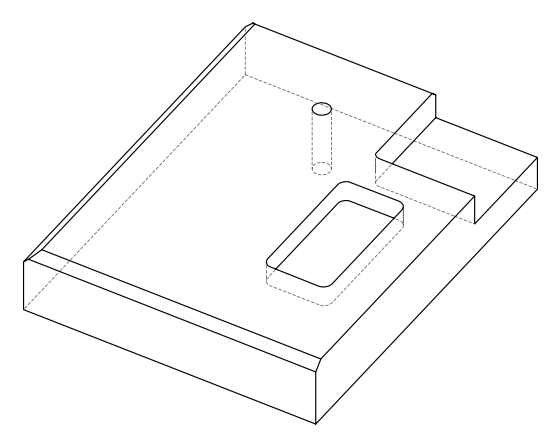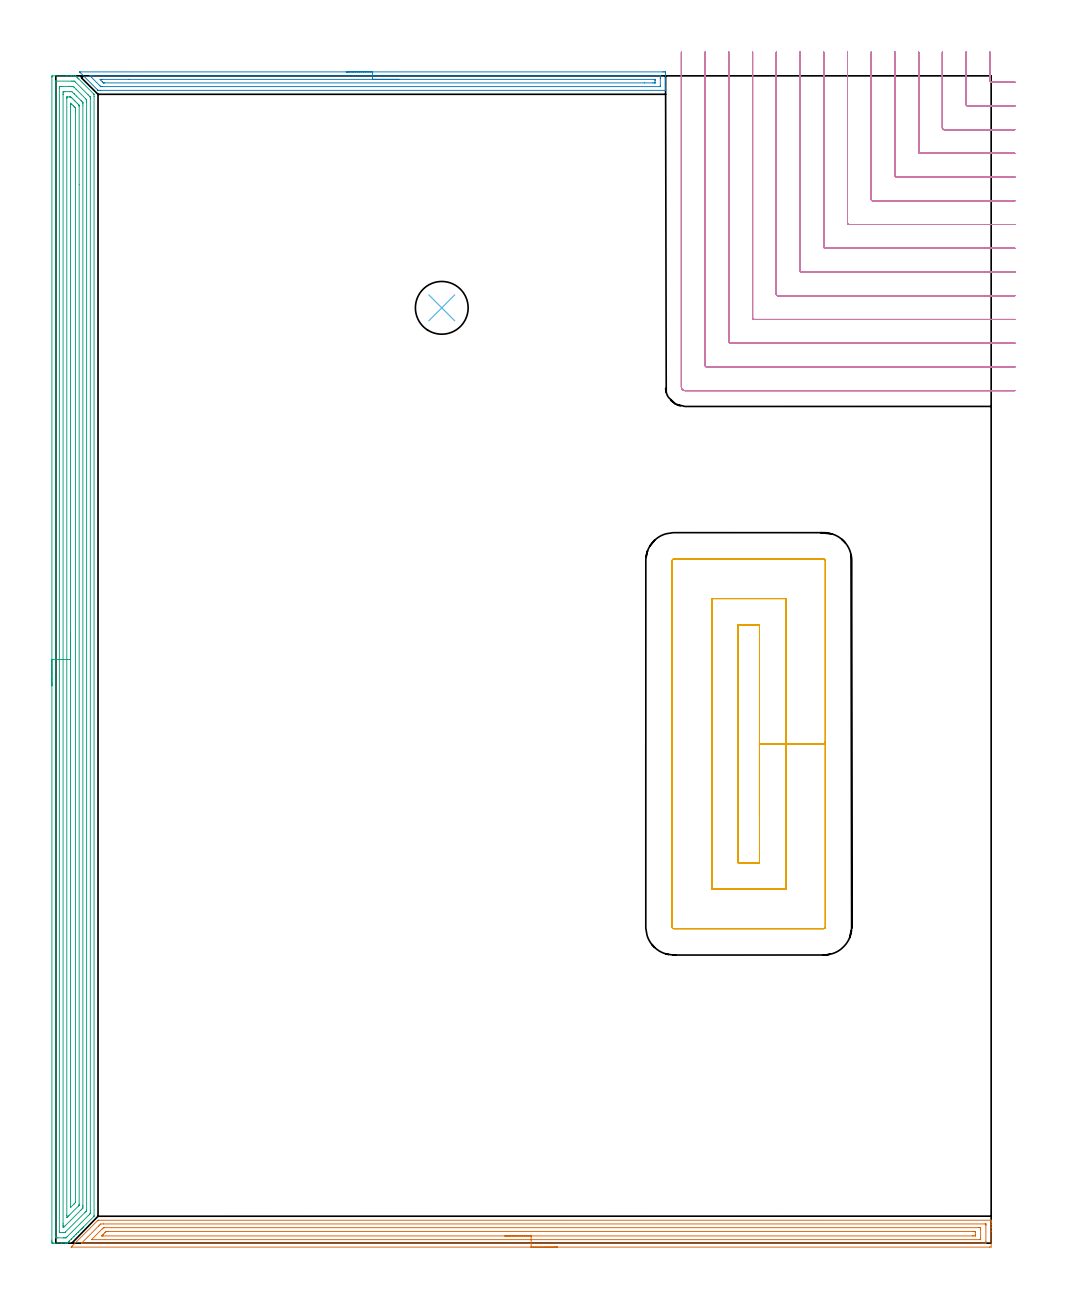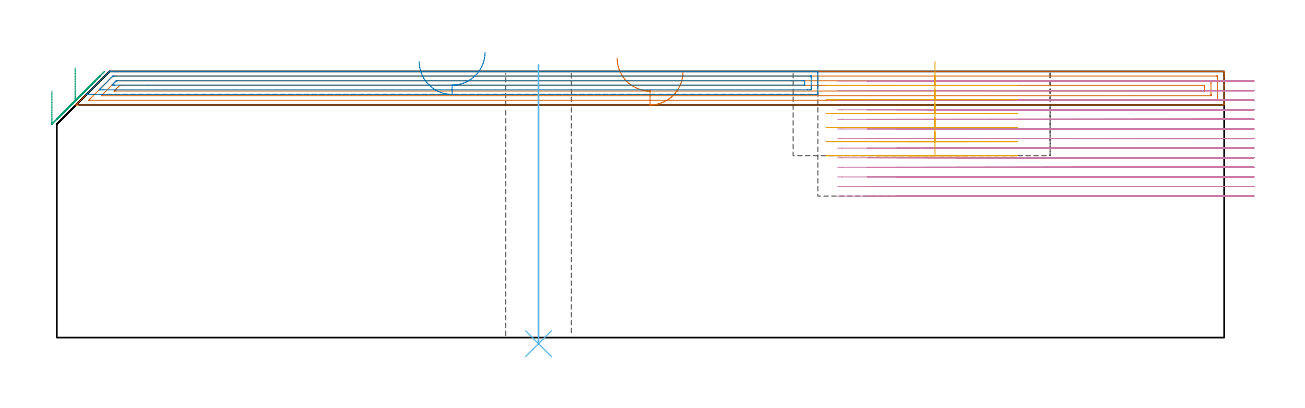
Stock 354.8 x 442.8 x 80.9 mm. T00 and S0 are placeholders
(PLAN: 6 operations, 3 tool changes, 105 min)
(1 AREA_MILL | FG_CHAMFER_SURFACE | UGT0205_001 | 11.24 min | 18399 mm3)
(2 AREA_MILL_1 | FG_CHAMFER_SURFACE_1 | UGT0205_001 | 5.44 min | 5651 mm3)
(3 AREA_MILL_2 | FG_CHAMFER_SURFACE_2 | UGT0205_001 | 21.31 min | 55841 mm3)
(4 MILL_CORNER_NOTCH_RECTANGULAR | CORNER_NOTCH_RECTANGULAR | NXT0201_011 | Follow Part, ap 3, ae 75% | 55.19 min | 586423 mm3)
(5 MILL_RECTANGULAR_POCKET | POCKET_RECTANGULAR_STRAIGHT | UGT0201_136 | Follow Part, ap 5, ae 75% | 11.43 min | 317905 mm3)
(6 INDEXABLE_INSERT_DRILL_THROUGH_HOLE_FROM_SOLID | STEP1HOLE | NXT0302_011 | 0.34 min | 25382 mm3)
(TOOL UGT0205_001 | Chamfer Mill 20 x 3 x 45 deg. | D20 FL50 Z2)
(TOOL NXT0201_011 | ENDMILL 12mm [2P460-1200-NA 1630] | D12 FL38 Z6)
(TOOL UGT0201_136 | Carbide End Mill 20.0 | D20 FL30 Z4)
(TOOL NXT0302_011 | Index. Insert Drill 20mm [880-D2000L25-05] | D20 PA176 FL100 Z2)
(OP 1 AREA_MILL)
G17 G21 G94 G90
T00 M6
G54
G17 G0 G90 X190.3 Y-1.5 S1061 M3
G43 Z90.9 H0
Z80.7
G94 G1 X190.262 Z79.828 F250.
X190.148 Z78.964
X189.959 Z78.112
X189.697 Z77.28
X189.363 Z76.474
X188.96 Z75.7
X188.492 Z74.964
X187.96 Z74.272
X187.371 Z73.629
X186.728 Z73.04
X186.036 Z72.508
X185.3 Z72.04
X184.526 Z71.637
X183.72 Z71.303
X182.888 Z71.041
X182.037 Z70.852
X181.172 Z70.738
X180.3 Z70.7
X5.886
X5.831 Y-1.496 Z70.703
X5.818 Y-1.493 Z70.705
X5.831 Y-1.468 Z70.729
X6.129 Y-1.171 Z71.028
X15.874 Y8.575 Z80.773
X15.995 Y8.694 Z80.892
X16.26 Y8.7 Z80.9
X354.62
X354.79 Y8.697 Z80.888
X354.796 Y8.661 Z80.852
X354.799 Y8.627 Z80.819
X354.8 Y8.195 Z80.394
Y7.895 Z80.094
Y7.177 Z79.372
Y5.923 Z78.12
Y4.494 Z76.69
X354.799 Y-1.497 Z70.7
X354.174 Y-1.5
X180.3
Y-0.086 Z72.114
X10.002 Y-0.085 Z72.115
X9.893 Y-0.083 Z72.117
X9.693 Y-0.079 Z72.121
X9.783 Y0.023 Z72.223
X9.889 Y0.136 Z72.336
X10.002 Y0.252 Z72.452
X16.26 Y6.51 Z78.71
X16.595 Y6.841 Z79.041
X16.938 Y7.177 Z79.377
X17.051 Y7.28 Z79.48
X18.048 Y7.286 Z79.486
X352.495 Y7.285 Z79.485
X352.713 Y7.282 Z79.482
X352.774 Y7.279 Z79.479
X352.792 Y7.276 Z79.476
X352.794 Y7.271 Z79.471
X352.798 Y7.236 Z79.436
X352.799 Y7.177 Z79.377
X352.8 Y6.762 Z78.962
X352.799 Y0.504 Z72.704
X352.792 Y0.023 Z72.223
X352.79 Y-0.073 Z72.127
X352.604 Y-0.081 Z72.119
X352.493 Y-0.084 Z72.116
X352.386 Y-0.085 Z72.115
X351.601 Y-0.086 Z72.114
X180.3
Y1.328 Z73.528
X13.63 Y1.329 Z73.529
X13.578 Y1.33 Z73.53
X13.553 Y1.332 Z73.532
X13.548 Y1.335 Z73.535
Y1.341 Z73.541
X13.555 Y1.354 Z73.554
X13.562 Y1.362 Z73.562
X13.578 Y1.379 Z73.579
X17.588 Y5.388 Z77.588
X17.819 Y5.618 Z77.818
X18.048 Y5.842 Z78.042
X18.079 Y5.865 Z78.065
X18.1 Y5.867 Z78.067
X18.151 Y5.87 Z78.07
X18.253 Y5.871 Z78.071
X18.459
X350.115
X350.598 Y5.87 Z78.07
X350.758 Y5.868 Z78.068
X350.783 Y5.865 Z78.065
X350.79 Y5.863 Z78.063
X350.793 Y5.833 Z78.033
X350.798 Y5.725 Z77.925
X350.8 Y5.186 Z77.386
Y1.812 Z74.012
X350.799 Y1.61 Z73.81
X350.795 Y1.407 Z73.607
X350.79 Y1.35 Z73.55
X350.785 Y1.334 Z73.534
X350.777 Y1.333 Z73.533
X350.718 Y1.33 Z73.53
X350.598 Y1.329 Z73.529
X180.3 Y1.328 Z73.528
Y2.743 Z74.943
X18.011
X17.65 Y2.746 Z74.946
X17.47 Y2.75 Z74.95
X17.414 Y2.754 Z74.954
X17.436 Y2.779 Z74.979
X17.702 Y3.051 Z75.251
X17.973 Y3.324 Z75.524
X18.048 Y3.399 Z75.599
X18.595 Y3.947 Z76.147
X18.942 Y4.292 Z76.492
X19.046 Y4.39 Z76.59
X19.101 Y4.44 Z76.64
X19.194 Y4.45 Z76.65
X19.407 Y4.453 Z76.653
X19.836 Y4.457 Z76.657
X19.873
X347.953
X348.774 Y4.451 Z76.651
X348.79 Y4.45 Z76.65
X348.794 Y4.429 Z76.629
X348.798 Y4.374 Z76.574
X348.8 Y4.265 Z76.465
Y4.047 Z76.247
Y3.158 Z75.358
Y2.937 Z75.137
X348.798 Y2.826 Z75.026
X348.794 Y2.772 Z74.972
X348.79 Y2.75 Z74.95
X348.768 Y2.748 Z74.948
X347.916 Y2.743 Z74.943
X347.879
X180.3
X179.428 Z74.981
X178.564 Z75.095
X177.712 Z75.283
X176.88 Z75.546
X176.074 Z75.88
X175.3 Z76.282
X174.564 Z76.751
X173.872 Z77.282
X173.229 Z77.872
X172.64 Z78.515
X172.109 Z79.207
X171.64 Z79.943
X171.237 Z80.717
X170.903 Z81.522
X170.641 Z82.355
X170.452 Z83.206
X170.338 Z84.071
X170.3 Z84.943
G0 Z90.9
M5
M2
(OP 2 AREA_MILL_1)
G17 G21 G94 G90
T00 M6
G54
G17 G0 G90 X110.15 Y444.3 S1061 M3
G43 Z90.9 H0
Z83.9
G94 G1 X110.188 Z83.028 F250.
X110.302 Z82.164
X110.491 Z81.312
X110.753 Z80.48
X111.087 Z79.674
X111.49 Z78.9
X111.958 Z78.164
X112.49 Z77.472
X113.079 Z76.829
X113.722 Z76.24
X114.414 Z75.708
X115.15 Z75.24
X115.924 Z74.837
X116.73 Z74.503
X117.562 Z74.241
X118.414 Z74.052
X119.278 Z73.938
X120.15 Z73.9
X230.279
X230.707 Y444.299 Z73.901
X231.13 Y444.295 Z73.903
X231.29 Y444.291 Z73.905
X231.3 Y443.878 Z74.319
Y441.24 Z76.955
Y440.651 Z77.546
Y440.36 Z77.836
Y438.602 Z79.593
Y438.02 Z80.179
Y437.722 Z80.477
X231.299 Y437.578 Z80.621
X231.29 Y437.306 Z80.893
X231.152 Y437.3 Z80.9
X16.726
X15.994 Y437.304 Z80.889
X15.987 Y437.309 Z80.884
X15.834 Y437.465 Z80.734
X9.318 Y443.982 Z74.217
X9.148 Y444.155 Z74.044
X9.019 Y444.293 Z73.906
X9.148 Y444.3 Z73.9
X120.15
Y442.886 Z75.314
X228.146
X228.923 Y442.885 Z75.315
X229.04 Y442.884 Z75.316
X229.268 Y442.879 Z75.321
X229.29 Y442.805 Z75.395
X229.296 Y442.631 Z75.569
X229.299 Y442.119 Z76.081
X229.3 Y441.748 Z76.452
X229.299 Y439.111 Z79.089
X229.292 Y438.739 Z79.461
X229.29 Y438.72 Z79.48
X229.286 Y438.718 Z79.482
X229.263 Y438.716 Z79.484
X229.215 Y438.715 Z79.485
X229.118 Y438.714 Z79.486
X17.503
X17.115 Y438.717 Z79.483
X17.067 Y438.719 Z79.481
X17.047 Y438.721 Z79.479
X17.014 Y438.747 Z79.453
X16.885 Y438.87 Z79.33
X16.726 Y439.024 Z79.176
X13.16 Y442.59 Z75.61
X12.952 Y442.8 Z75.4
X12.921 Y442.834 Z75.366
X12.891 Y442.87 Z75.33
X12.888 Y442.879 Z75.321
X12.908 Y442.88 Z75.32
X13.16 Y442.885 Z75.315
X13.274
X14.051 Y442.886 Z75.314
X120.15
Y441.472 Z76.728
X227.14 Y441.471 Z76.729
X227.219 Y441.469 Z76.731
X227.279 Y441.466 Z76.734
X227.29 Y441.464 Z76.736
X227.294 Y441.442 Z76.758
X227.297 Y441.397 Z76.803
X227.299 Y441.24 Z76.96
X227.3 Y441.082 Z77.118
Y440.36 Z77.84
X227.299 Y440.204 Z77.996
X227.294 Y440.151 Z78.049
X227.29 Y440.136 Z78.064
X227.285 Y440.134 Z78.066
X227.258 Y440.131 Z78.069
X227.14 Y440.13 Z78.07
X226.484 Y440.129 Z78.071
X223.262
X18.509
X18.274 Y440.132 Z78.068
X18.118 Y440.135 Z78.065
X18.072 Y440.139 Z78.061
X18.051 Y440.156 Z78.044
X18.007 Y440.196 Z78.004
X17.839 Y440.36 Z77.84
X17.618 Y440.582 Z77.618
X16.967 Y441.24 Z76.96
X16.762 Y441.449 Z76.751
X17.148 Y441.464 Z76.736
X17.385 Y441.469 Z76.731
X17.618 Y441.471 Z76.729
X27.825 Y441.472 Z76.728
X120.15
X121.022 Z76.767
X121.886 Z76.88
X122.738 Z77.069
X123.57 Z77.332
X124.376 Z77.665
X125.15 Z78.068
X125.886 Z78.537
X126.578 Z79.068
X127.221 Z79.657
X127.81 Z80.301
X128.342 Z80.993
X128.81 Z81.728
X129.213 Z82.502
X129.547 Z83.308
X129.809 Z84.14
X129.998 Z84.992
X130.112 Z85.857
X130.15 Z86.728
G0 Z90.9
M5
M2
(OP 3 AREA_MILL_2)
G17 G21 G94 G90
T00 M6
G54
G17 G0 G90 X-1.5 Y211.4 S1061 M3
G43 Z90.9 H0
Z74.9
G94 G1 Y211.438 Z74.028 F250.
Y211.552 Z73.164
Y211.741 Z72.312
Y212.003 Z71.48
Y212.337 Z70.674
Y212.74 Z69.9
Y213.209 Z69.164
Y213.74 Z68.472
Y214.329 Z67.829
Y214.972 Z67.24
Y215.664 Z66.709
Y216.4 Z66.24
Y217.174 Z65.837
Y217.98 Z65.503
Y218.812 Z65.241
Y219.664 Z65.052
Y220.528 Z64.938
Y221.4 Z64.9
Y442.175
X-1.496 Y442.582 Z64.903
X-1.492 Y442.79 Z64.906
X-1.28 Y442.8 Z65.118
X4.29 Z70.685
X5.707 Z72.103
X6.058 Z72.453
X6.761 Z73.161
X7.429 Z73.829
X7.476 Y442.799 Z73.874
X7.499 Y442.79 Z73.896
X7.529 Y442.773 Z73.926
X7.679 Y442.622 Z74.077
X7.826 Y442.476 Z74.221
X7.97 Y442.331 Z74.368
X8.126 Y442.175 Z74.523
X8.268 Y442.034 Z74.664
X8.407 Y441.894 Z74.805
X8.573 Y441.728 Z74.97
X8.71 Y441.592 Z75.106
X14.382 Y435.919 Z80.781
X14.46 Y435.835 Z80.858
X14.495 Y435.795 Z80.891
X14.5 Y435.024 Z80.9
Y10.454
X14.506 Y10.213 Z80.891
X14.471 Y10.17 Z80.867
X10.478 Y6.176 Z76.874
X10.372 Y6.072 Z76.772
X10.288 Y5.988 Z76.687
X10.183 Y5.881 Z76.579
X10.081 Y5.78 Z76.48
X9.99 Y5.69 Z76.39
X9.889 Y5.587 Z76.285
X9.789 Y5.489 Z76.189
X9.692 Y5.392 Z76.092
X9.594 Y5.292 Z75.99
X9.152 Y4.851 Z75.551
X8.71 Y4.408 Z75.106
X8.5 Y4.2 Z74.9
X8.457 Y4.157 Z74.857
X7.826 Y3.524 Z74.222
X7.606 Y3.306 Z74.006
X6.942 Y2.64 Z73.338
X6.746 Y2.446 Z73.146
X6.712 Y2.412 Z73.112
X6.058 Y1.757 Z72.455
X5.89 Y1.59 Z72.29
X5.819 Y1.519 Z72.219
X5.174 Y0.873 Z71.571
X5.126 Y0.826 Z71.525
X4.925 Y0.625 Z71.324
X4.478 Y0.178 Z70.875
X4.3 Y0.01 Z70.699
X4.29 Y0.008 Z70.69
X3.587 Y0. Z69.986
X2.171 Z68.567
X-0.747 Z65.649
X-1.014 Y0.001 Z65.383
X-1.232 Y0.004 Z65.165
X-1.491 Y0.009 Z64.905
X-1.494 Y0.139 Z64.903
X-1.498 Y0.625 Z64.902
X-1.5 Y1.117 Z64.9
Y221.4
X-0.086 Z66.314
X-0.085 Y440.706 Z66.315
X-0.084 Y440.759 Z66.316
X-0.082 Y440.784 Z66.318
X-0.08 Y440.789 Z66.32
X-0.061 Y440.791 Z66.339
X0.348 Y440.799 Z66.748
X6.058 Z72.458
X6.537 Y440.797 Z72.937
X6.942 Y440.79 Z73.342
X7.069 Y440.77 Z73.469
X7.198 Y440.644 Z73.598
X7.461 Y440.388 Z73.861
X12.246 Y435.604 Z78.646
X12.823 Y435.025 Z79.223
X13.018 Y434.821 Z79.418
X13.079 Y434.754 Z79.479
X13.081 Y434.706 Z79.481
X13.083 Y434.6 Z79.483
X13.086 Y434.175 Z79.486
Y434.131
Y12.289
X13.085 Y11.396 Z79.485
X13.083 Y11.351 Z79.483
X13.079 Y11.25 Z79.479
X13.004 Y11.166 Z79.404
X12.878 Y11.034 Z79.278
X12.72 Y10.871 Z79.12
X12.307 Y10.457 Z78.707
X4.263 Y2.412 Z70.663
X3.974 Y2.127 Z70.374
X3.891 Y2.049 Z70.291
X3.858 Y2.02 Z70.258
X3.806 Y2.008 Z70.206
X3.406 Y2.003 Z69.806
X2.93 Y2. Z69.33
X0.754 Y2.001 Z67.154
X0.276 Y2.003 Z66.676
X0.034 Y2.01 Z66.434
X-0.079 Y2.018 Z66.321
X-0.085 Y2.367 Z66.315
Y2.412
X-0.086 Y221.4 Z66.314
X1.329 Z67.729
Y438.019
X1.331 Y438.6 Z67.731
X1.334 Y438.756 Z67.734
X1.335 Y438.786 Z67.735
X1.375 Y438.792 Z67.775
X1.443 Y438.798 Z67.843
X1.638 Y438.799 Z68.038
X2.324 Y438.8 Z68.724
X4.976 Z71.376
X5.861 Y438.799 Z72.261
X6.058 Y438.797 Z72.458
X6.256 Y438.791 Z72.656
X6.611 Y438.777 Z73.011
X6.798 Y438.6 Z73.198
X6.942 Y438.458 Z73.342
X7.695 Y437.706 Z74.095
X11.362 Y434.038 Z77.762
X11.558 Y433.835 Z77.958
X11.654 Y433.735 Z78.054
X11.664 Y433.55 Z78.064
X11.668 Y433.237 Z78.068
X11.67 Y432.925 Z78.07
X11.671 Y425.48 Z78.071
Y12.535
X11.67 Y12.39 Z78.07
X11.667 Y12.318 Z78.067
X11.665 Y12.285 Z78.065
X11.635 Y12.245 Z78.035
X11.501 Y12.104 Z77.901
X11.362 Y11.962 Z77.762
X11.058 Y11.657 Z77.458
X3.6 Y4.2 Z70.
X3.501 Y4.104 Z69.901
X3.406 Y4.015 Z69.806
X2.718 Y4.002 Z69.118
X2.522 Y4.001 Z68.922
X1.835 Z68.235
X1.638 Y4.005 Z68.038
X1.441 Y4.01 Z67.841
X1.335 Y4.021 Z67.735
X1.332 Y4.096 Z67.732
X1.331 Y4.2 Z67.731
X1.329 Y4.513 Z67.729
Y221.4
X2.743 Z69.143
Y435.695
X2.744 Y435.919 Z69.144
X2.749 Y436.583 Z69.149
X2.759 Y436.79 Z69.159
X2.97 Y436.794 Z69.37
X3.418 Y436.8 Z69.818
X5.174 Z71.574
X6.058 Y436.798 Z72.458
X6.074 Y436.796 Z72.474
X6.942 Y436.002 Z73.342
X7.031 Y435.919 Z73.431
X7.826 Y435.125 Z74.226
X9.594 Y433.358 Z75.994
X9.714 Y433.237 Z76.114
X9.837 Y433.112 Z76.237
X10.09 Y432.853 Z76.49
X10.251 Y432.687 Z76.651
X10.253 Y432.649 Z76.653
X10.255 Y432.568 Z76.655
X10.257 Y432.343 Z76.657
Y431.672
Y14.255
X10.256 Y14.032 Z76.656
X10.252 Y13.367 Z76.652
X10.25 Y13.311 Z76.65
X10.217 Y13.274 Z76.617
X10.088 Y13.138 Z76.488
X9.84 Y12.889 Z76.24
X9.594 Y12.642 Z75.994
X3.406 Y6.456 Z69.806
X3.171 Y6.226 Z69.571
X2.962 Y6.022 Z69.362
X2.756 Y6.011 Z69.156
X2.75 Y6.217 Z69.15
X2.744 Y6.657 Z69.144
X2.743 Y6.882 Z69.143
Y7.552
Y221.4
X4.157 Z70.557
Y434.265
X4.159 Y434.4 Z70.559
X4.164 Y434.669 Z70.564
X4.173 Y434.791 Z70.573
X4.208 Y434.794 Z70.608
X4.29 Y434.797 Z70.69
X4.513 Y434.8 Z70.913
X5.174 Z71.574
X5.397 Y434.799 Z71.797
X5.562 Y434.794 Z71.962
X5.642 Y434.79 Z72.042
X5.782 Y434.674 Z72.182
X6.058 Y434.423 Z72.458
X6.365 Y434.131 Z72.765
X6.942 Y433.559 Z73.342
X7.265 Y433.237 Z73.665
X7.826 Y432.676 Z74.226
X8.159 Y432.343 Z74.559
X8.71 Y431.788 Z75.11
X8.792 Y431.702 Z75.192
X8.831 Y431.659 Z75.231
X8.836 Y431.583 Z75.236
X8.84 Y431.449 Z75.24
X8.842 Y431.316 Z75.242
X8.843 Y401.457 Z75.243
Y14.792
X8.841 Y14.657 Z75.241
X8.836 Y14.388 Z75.236
X8.831 Y14.34 Z75.231
X8.819 Y14.325 Z75.219
X8.788 Y14.289 Z75.188
X8.71 Y14.208 Z75.11
X8.623 Y14.121 Z75.023
X4.959 Y10.457 Z71.359
X4.622 Y10.122 Z71.022
X4.29 Y9.795 Z70.69
X4.172 Y9.682 Z70.572
X4.162 Y9.692 Z70.562
X4.16 Y9.695 Z70.56
X4.157 Y10.457 Z70.557
Y10.592
Y221.4
X5.571 Z71.971
Y431.449
X5.573 Y431.94 Z71.973
X5.576 Y432.343 Z71.976
X5.578 Y432.457 Z71.978
X5.703 Y432.343 Z72.103
X6.058 Y431.992 Z72.458
X6.603 Y431.449 Z73.003
X6.942 Y431.11 Z73.342
X7.217 Y430.832 Z73.617
X7.354 Y430.69 Z73.754
X7.42 Y430.62 Z73.82
X7.422 Y430.556 Z73.822
X7.427 Y430.065 Z73.827
X7.428 Y429.662 Z73.828
X7.429 Y429.17 Z73.829
X7.428 Y15.82 Z73.828
X7.427 Y15.574 Z73.827
X7.424 Y15.451 Z73.824
X7.422 Y15.393 Z73.822
X7.399 Y15.358 Z73.799
X6.978 Y14.926 Z73.378
X6.96 Y14.908 Z73.36
X5.627 Y13.575 Z72.027
X5.6 Y13.55 Z72.
X5.583 Y13.538 Z71.983
X5.578 Y13.537 Z71.978
X5.576 Y13.541 Z71.976
X5.573 Y13.572 Z71.973
X5.572 Y13.63 Z71.972
X5.571 Y221.4 Z71.971
Y222.272 Z72.009
Y223.137 Z72.123
Y223.988 Z72.312
Y224.82 Z72.574
Y225.626 Z72.908
Y226.4 Z73.311
Y227.136 Z73.78
Y227.828 Z74.311
Y228.471 Z74.9
Y229.06 Z75.543
Y229.592 Z76.235
Y230.06 Z76.971
Y230.463 Z77.745
Y230.797 Z78.551
Y231.059 Z79.383
Y231.248 Z80.235
Y231.362 Z81.1
Y231.4 Z81.971
G0 Z90.9
M5
M2
(OP 4 MILL_CORNER_NOTCH_RECTANGULAR)
G17 G21 G94 G90
T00 M6
G54
G17 G0 G90 X354.3 Y451.8 S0 M3
G43 Z90.9 H1
Z77.985
G94 G1 Y448.8 F250.
Y440.993 F500.
G3 X354.893 Y440.4 R0.6
G1 X360.8
X363.8 F250.
G0 Z90.9
X345.3 Y451.8
Z77.985
G1 Y448.8
Y431.993 F500.
G3 X345.893 Y431.4 R0.6
G1 X360.8
X363.8 F250.
G0 Z90.9
X336.3 Y451.8
Z77.985
G1 Y448.8
Y422.993 F500.
G3 X336.893 Y422.4 R0.6
G1 X360.8
X363.8 F250.
G0 Z90.9
X327.3 Y451.8
Z77.985
G1 Y448.8
Y413.994 F500.
G3 X327.894 Y413.4 R0.6
G1 X360.8
X363.8 F250.
G0 Z90.9
X318.3 Y451.8
Z77.985
G1 Y448.8
Y404.994 F500.
G3 X318.894 Y404.4 R0.6
G1 X360.8
X363.8 F250.
G0 Z90.9
X309.3 Y451.8
Z77.985
G1 Y448.8
Y395.994 F500.
G3 X309.894 Y395.4 R0.6
G1 X360.8
X363.8 F250.
G0 Z90.9
X300.3 Y451.8
Z77.985
G1 Y448.8
Y386.995 F500.
G3 X300.895 Y386.4 R0.6
G1 X360.8
X363.8 F250.
G0 Z90.9
X291.3 Y451.8
Z77.985
G1 Y448.8
Y377.995 F500.
G3 X291.895 Y377.4 R0.6
G1 X360.8
X363.8 F250.
G0 Z90.9
X282.3 Y451.8
Z77.985
G1 Y448.8
Y368.995 F500.
G3 X282.895 Y368.4 R0.6
G1 X360.8
X363.8 F250.
G0 Z90.9
X273.3 Y451.8
Z77.985
G1 Y448.8
Y359.995 F500.
G3 X273.895 Y359.4 R0.6
G1 X360.8
X363.8 F250.
G0 Z90.9
X264.3 Y451.8
Z77.985
G1 Y448.8
Y350.996 F500.
G3 X264.896 Y350.4 R0.6
G1 X360.8
X363.8 F250.
G0 Z90.9
X255.3 Y451.8
Z77.985
G1 Y448.8
Y341.996 F500.
G3 X255.896 Y341.4 R0.6
G1 X360.8
X363.8 F250.
G0 Z90.9
X246.3 Y451.8
Z77.985
G1 Y448.8
Y332.996 F500.
G3 X246.896 Y332.4 R0.6
G1 X360.8
X363.8 F250.
G0 Z90.9
X237.3 Y451.8
Z77.985
G1 Y448.8
Y324.7 F500.
G3 X238.6 Y323.4 R1.3
G1 X360.8
X363.8 F250.
G0 Z90.9
X354.3 Y451.8
Z75.069
G1 Y448.8
Y440.992 F500.
G3 X354.892 Y440.4 R0.6
G1 X360.8
X363.8 F250.
G0 Z90.9
X345.3 Y451.8
Z75.069
G1 Y448.8
Y431.993 F500.
G3 X345.893 Y431.4 R0.6
G1 X360.8
X363.8 F250.
G0 Z90.9
X336.3 Y451.8
Z75.069
G1 Y448.8
Y422.993 F500.
G3 X336.893 Y422.4 R0.6
G1 X360.8
X363.8 F250.
G0 Z90.9
X327.3 Y451.8
Z75.069
G1 Y448.8
Y413.994 F500.
G3 X327.894 Y413.4 R0.6
G1 X360.8
X363.8 F250.
G0 Z90.9
X318.3 Y451.8
Z75.069
G1 Y448.8
Y404.994 F500.
G3 X318.894 Y404.4 R0.6
G1 X360.8
X363.8 F250.
G0 Z90.9
X309.3 Y451.8
Z75.069
G1 Y448.8
Y395.994 F500.
G3 X309.894 Y395.4 R0.6
G1 X360.8
X363.8 F250.
G0 Z90.9
X300.3 Y451.8
Z75.069
G1 Y448.8
Y386.995 F500.
G3 X300.895 Y386.4 R0.6
G1 X360.8
X363.8 F250.
G0 Z90.9
X291.3 Y451.8
Z75.069
G1 Y448.8
Y377.995 F500.
G3 X291.895 Y377.4 R0.6
G1 X360.8
X363.8 F250.
G0 Z90.9
X282.3 Y451.8
Z75.069
G1 Y448.8
Y368.995 F500.
G3 X282.895 Y368.4 R0.6
G1 X360.8
X363.8 F250.
G0 Z90.9
X273.3 Y451.8
Z75.069
G1 Y448.8
Y359.995 F500.
G3 X273.895 Y359.4 R0.6
G1 X360.8
X363.8 F250.
G0 Z90.9
X264.3 Y451.8
Z75.069
G1 Y448.8
Y350.996 F500.
G3 X264.896 Y350.4 R0.6
G1 X360.8
X363.8 F250.
G0 Z90.9
X255.3 Y451.8
Z75.069
G1 Y448.8
Y341.996 F500.
G3 X255.896 Y341.4 R0.6
G1 X360.8
X363.8 F250.
G0 Z90.9
X246.3 Y451.8
Z75.069
G1 Y448.8
Y332.996 F500.
G3 X246.896 Y332.4 R0.6
G1 X360.8
X363.8 F250.
G0 Z90.9
X237.3 Y451.8
Z75.069
G1 Y448.8
Y324.7 F500.
G3 X238.6 Y323.4 R1.3
G1 X360.8
X363.8 F250.
G0 Z90.9
X354.3 Y451.8
Z72.154
G1 Y448.8
Y440.993 F500.
G3 X354.893 Y440.4 R0.6
G1 X360.8
X363.8 F250.
G0 Z90.9
X345.3 Y451.8
Z72.154
G1 Y448.8
Y431.993 F500.
G3 X345.893 Y431.4 R0.6
G1 X360.8
X363.8 F250.
G0 Z90.9
X336.3 Y451.8
Z72.154
G1 Y448.8
Y422.993 F500.
G3 X336.893 Y422.4 R0.6
G1 X360.8
X363.8 F250.
G0 Z90.9
X327.3 Y451.8
Z72.154
G1 Y448.8
Y413.994 F500.
G3 X327.894 Y413.4 R0.6
G1 X360.8
X363.8 F250.
G0 Z90.9
X318.3 Y451.8
Z72.154
G1 Y448.8
Y404.994 F500.
G3 X318.894 Y404.4 R0.6
G1 X360.8
X363.8 F250.
G0 Z90.9
X309.3 Y451.8
Z72.154
G1 Y448.8
Y395.994 F500.
G3 X309.894 Y395.4 R0.6
G1 X360.8
X363.8 F250.
G0 Z90.9
X300.3 Y451.8
Z72.154
G1 Y448.8
Y386.995 F500.
G3 X300.895 Y386.4 R0.6
G1 X360.8
X363.8 F250.
G0 Z90.9
X291.3 Y451.8
Z72.154
G1 Y448.8
Y377.995 F500.
G3 X291.895 Y377.4 R0.6
G1 X360.8
X363.8 F250.
G0 Z90.9
X282.3 Y451.8
Z72.154
G1 Y448.8
Y368.995 F500.
G3 X282.895 Y368.4 R0.6
G1 X360.8
X363.8 F250.
G0 Z90.9
X273.3 Y451.8
Z72.154
G1 Y448.8
Y359.995 F500.
G3 X273.895 Y359.4 R0.6
G1 X360.8
X363.8 F250.
G0 Z90.9
X264.3 Y451.8
Z72.154
G1 Y448.8
Y350.996 F500.
G3 X264.896 Y350.4 R0.6
G1 X360.8
X363.8 F250.
G0 Z90.9
X255.3 Y451.8
Z72.154
G1 Y448.8
Y341.996 F500.
G3 X255.896 Y341.4 R0.6
G1 X360.8
X363.8 F250.
G0 Z90.9
X246.3 Y451.8
Z72.154
G1 Y448.8
Y332.996 F500.
G3 X246.896 Y332.4 R0.6
G1 X360.8
X363.8 F250.
G0 Z90.9
X237.3 Y451.8
Z72.154
G1 Y448.8
Y324.7 F500.
G3 X238.6 Y323.4 R1.3
G1 X360.8
X363.8 F250.
G0 Z90.9
X354.3 Y451.8
Z69.238
G1 Y448.8
Y440.992 F500.
G3 X354.893 Y440.4 R0.6
G1 X360.8
X363.8 F250.
G0 Z90.9
X345.3 Y451.8
Z69.238
G1 Y448.8
Y431.993 F500.
G3 X345.893 Y431.4 R0.6
G1 X360.8
X363.8 F250.
G0 Z90.9
X336.3 Y451.8
Z69.238
G1 Y448.8
Y422.993 F500.
G3 X336.893 Y422.4 R0.6
G1 X360.8
X363.8 F250.
G0 Z90.9
X327.3 Y451.8
Z69.238
G1 Y448.8
Y413.994 F500.
G3 X327.894 Y413.4 R0.6
G1 X360.8
X363.8 F250.
G0 Z90.9
X318.3 Y451.8
Z69.238
G1 Y448.8
Y404.994 F500.
G3 X318.894 Y404.4 R0.6
G1 X360.8
X363.8 F250.
G0 Z90.9
X309.3 Y451.8
Z69.238
G1 Y448.8
Y395.994 F500.
G3 X309.894 Y395.4 R0.6
G1 X360.8
X363.8 F250.
G0 Z90.9
X300.3 Y451.8
Z69.238
G1 Y448.8
Y386.995 F500.
G3 X300.895 Y386.4 R0.6
G1 X360.8
X363.8 F250.
G0 Z90.9
X291.3 Y451.8
Z69.238
G1 Y448.8
Y377.995 F500.
G3 X291.895 Y377.4 R0.6
G1 X360.8
X363.8 F250.
G0 Z90.9
X282.3 Y451.8
Z69.238
G1 Y448.8
Y368.995 F500.
G3 X282.895 Y368.4 R0.6
G1 X360.8
X363.8 F250.
G0 Z90.9
X273.3 Y451.8
Z69.238
G1 Y448.8
Y359.995 F500.
G3 X273.895 Y359.4 R0.6
G1 X360.8
X363.8 F250.
G0 Z90.9
X264.3 Y451.8
Z69.238
G1 Y448.8
Y350.996 F500.
G3 X264.896 Y350.4 R0.6
G1 X360.8
X363.8 F250.
G0 Z90.9
X255.3 Y451.8
Z69.238
G1 Y448.8
Y341.996 F500.
G3 X255.896 Y341.4 R0.6
G1 X360.8
X363.8 F250.
G0 Z90.9
X246.3 Y451.8
Z69.238
G1 Y448.8
Y332.996 F500.
G3 X246.896 Y332.4 R0.6
G1 X360.8
X363.8 F250.
G0 Z90.9
X237.3 Y451.8
Z69.238
G1 Y448.8
Y324.7 F500.
G3 X238.6 Y323.4 R1.3
G1 X360.8
X363.8 F250.
G0 Z90.9
X354.3 Y451.8
Z66.323
G1 Y448.8
Y440.992 F500.
G3 X354.893 Y440.4 R0.6
G1 X360.8
X363.8 F250.
G0 Z90.9
X345.3 Y451.8
Z66.323
G1 Y448.8
Y431.993 F500.
G3 X345.893 Y431.4 R0.6
G1 X360.8
X363.8 F250.
G0 Z90.9
X336.3 Y451.8
Z66.323
G1 Y448.8
Y422.993 F500.
G3 X336.893 Y422.4 R0.6
G1 X360.8
X363.8 F250.
G0 Z90.9
X327.3 Y451.8
Z66.323
G1 Y448.8
Y413.994 F500.
G3 X327.894 Y413.4 R0.6
G1 X360.8
X363.8 F250.
G0 Z90.9
X318.3 Y451.8
Z66.323
G1 Y448.8
Y404.994 F500.
G3 X318.894 Y404.4 R0.6
G1 X360.8
X363.8 F250.
G0 Z90.9
X309.3 Y451.8
Z66.323
G1 Y448.8
Y395.994 F500.
G3 X309.894 Y395.4 R0.6
G1 X360.8
X363.8 F250.
G0 Z90.9
X300.3 Y451.8
Z66.323
G1 Y448.8
Y386.995 F500.
G3 X300.895 Y386.4 R0.6
G1 X360.8
X363.8 F250.
G0 Z90.9
X291.3 Y451.8
Z66.323
G1 Y448.8
Y377.995 F500.
G3 X291.895 Y377.4 R0.6
G1 X360.8
X363.8 F250.
G0 Z90.9
X282.3 Y451.8
Z66.323
G1 Y448.8
Y368.995 F500.
G3 X282.895 Y368.4 R0.6
G1 X360.8
X363.8 F250.
G0 Z90.9
X273.3 Y451.8
Z66.323
G1 Y448.8
Y359.995 F500.
G3 X273.895 Y359.4 R0.6
G1 X360.8
X363.8 F250.
G0 Z90.9
X264.3 Y451.8
Z66.323
G1 Y448.8
Y350.996 F500.
G3 X264.896 Y350.4 R0.6
G1 X360.8
X363.8 F250.
G0 Z90.9
X255.3 Y451.8
Z66.323
G1 Y448.8
Y341.996 F500.
G3 X255.896 Y341.4 R0.6
G1 X360.8
X363.8 F250.
G0 Z90.9
X246.3 Y451.8
Z66.323
G1 Y448.8
Y332.996 F500.
G3 X246.896 Y332.4 R0.6
G1 X360.8
X363.8 F250.
G0 Z90.9
X237.3 Y451.8
Z66.323
G1 Y448.8
Y324.7 F500.
G3 X238.6 Y323.4 R1.3
G1 X360.8
X363.8 F250.
G0 Z90.9
X354.3 Y451.8
Z63.408
G1 Y448.8
Y440.993 F500.
G3 X354.893 Y440.4 R0.6
G1 X360.8
X363.8 F250.
G0 Z90.9
X345.3 Y451.8
Z63.408
G1 Y448.8
Y431.993 F500.
G3 X345.893 Y431.4 R0.6
G1 X360.8
X363.8 F250.
G0 Z90.9
X336.3 Y451.8
Z63.408
G1 Y448.8
Y422.993 F500.
G3 X336.893 Y422.4 R0.6
G1 X360.8
X363.8 F250.
G0 Z90.9
X327.3 Y451.8
Z63.408
G1 Y448.8
Y413.994 F500.
G3 X327.894 Y413.4 R0.6
G1 X360.8
X363.8 F250.
G0 Z90.9
X318.3 Y451.8
Z63.408
G1 Y448.8
Y404.994 F500.
G3 X318.894 Y404.4 R0.6
G1 X360.8
X363.8 F250.
G0 Z90.9
X309.3 Y451.8
Z63.408
G1 Y448.8
Y395.994 F500.
G3 X309.894 Y395.4 R0.6
G1 X360.8
X363.8 F250.
G0 Z90.9
X300.3 Y451.8
Z63.408
G1 Y448.8
Y386.995 F500.
G3 X300.895 Y386.4 R0.6
G1 X360.8
X363.8 F250.
G0 Z90.9
X291.3 Y451.8
Z63.408
G1 Y448.8
Y377.995 F500.
G3 X291.895 Y377.4 R0.6
G1 X360.8
X363.8 F250.
G0 Z90.9
X282.3 Y451.8
Z63.408
G1 Y448.8
Y368.995 F500.
G3 X282.895 Y368.4 R0.6
G1 X360.8
X363.8 F250.
G0 Z90.9
X273.3 Y451.8
Z63.408
G1 Y448.8
Y359.995 F500.
G3 X273.895 Y359.4 R0.6
G1 X360.8
X363.8 F250.
G0 Z90.9
X264.3 Y451.8
Z63.408
G1 Y448.8
Y350.996 F500.
G3 X264.896 Y350.4 R0.6
G1 X360.8
X363.8 F250.
G0 Z90.9
X255.3 Y451.8
Z63.408
G1 Y448.8
Y341.996 F500.
G3 X255.896 Y341.4 R0.6
G1 X360.8
X363.8 F250.
G0 Z90.9
X246.3 Y451.8
Z63.408
G1 Y448.8
Y332.996 F500.
G3 X246.896 Y332.4 R0.6
G1 X360.8
X363.8 F250.
G0 Z90.9
X237.3 Y451.8
Z63.408
G1 Y448.8
Y324.7 F500.
G3 X238.6 Y323.4 R1.3
G1 X360.8
X363.8 F250.
G0 Z90.9
X354.3 Y451.8
Z60.492
G1 Y448.8
Y440.993 F500.
G3 X354.893 Y440.4 R0.6
G1 X360.8
X363.8 F250.
G0 Z90.9
X345.3 Y451.8
Z60.492
G1 Y448.8
Y431.993 F500.
G3 X345.893 Y431.4 R0.6
G1 X360.8
X363.8 F250.
G0 Z90.9
X336.3 Y451.8
Z60.492
G1 Y448.8
Y422.993 F500.
G3 X336.893 Y422.4 R0.6
G1 X360.8
X363.8 F250.
G0 Z90.9
X327.3 Y451.8
Z60.492
G1 Y448.8
Y413.994 F500.
G3 X327.894 Y413.4 R0.6
G1 X360.8
X363.8 F250.
G0 Z90.9
X318.3 Y451.8
Z60.492
G1 Y448.8
Y404.994 F500.
G3 X318.894 Y404.4 R0.6
G1 X360.8
X363.8 F250.
G0 Z90.9
X309.3 Y451.8
Z60.492
G1 Y448.8
Y395.994 F500.
G3 X309.894 Y395.4 R0.6
G1 X360.8
X363.8 F250.
G0 Z90.9
X300.3 Y451.8
Z60.492
G1 Y448.8
Y386.995 F500.
G3 X300.895 Y386.4 R0.6
G1 X360.8
X363.8 F250.
G0 Z90.9
X291.3 Y451.8
Z60.492
G1 Y448.8
Y377.995 F500.
G3 X291.895 Y377.4 R0.6
G1 X360.8
X363.8 F250.
G0 Z90.9
X282.3 Y451.8
Z60.492
G1 Y448.8
Y368.995 F500.
G3 X282.895 Y368.4 R0.6
G1 X360.8
X363.8 F250.
G0 Z90.9
X273.3 Y451.8
Z60.492
G1 Y448.8
Y359.995 F500.
G3 X273.895 Y359.4 R0.6
G1 X360.8
X363.8 F250.
G0 Z90.9
X264.3 Y451.8
Z60.492
G1 Y448.8
Y350.996 F500.
G3 X264.896 Y350.4 R0.6
G1 X360.8
X363.8 F250.
G0 Z90.9
X255.3 Y451.8
Z60.492
G1 Y448.8
Y341.996 F500.
G3 X255.896 Y341.4 R0.6
G1 X360.8
X363.8 F250.
G0 Z90.9
X246.3 Y451.8
Z60.492
G1 Y448.8
Y332.996 F500.
G3 X246.896 Y332.4 R0.6
G1 X360.8
X363.8 F250.
G0 Z90.9
X237.3 Y451.8
Z60.492
G1 Y448.8
Y324.7 F500.
G3 X238.6 Y323.4 R1.3
G1 X360.8
X363.8 F250.
G0 Z90.9
X354.3 Y451.8
Z57.577
G1 Y448.8
Y440.993 F500.
G3 X354.893 Y440.4 R0.6
G1 X360.8
X363.8 F250.
G0 Z90.9
X345.3 Y451.8
Z57.577
G1 Y448.8
Y431.993 F500.
G3 X345.893 Y431.4 R0.6
G1 X360.8
X363.8 F250.
G0 Z90.9
X336.3 Y451.8
Z57.577
G1 Y448.8
Y422.993 F500.
G3 X336.893 Y422.4 R0.6
G1 X360.8
X363.8 F250.
G0 Z90.9
X327.3 Y451.8
Z57.577
G1 Y448.8
Y413.994 F500.
G3 X327.894 Y413.4 R0.6
G1 X360.8
X363.8 F250.
G0 Z90.9
X318.3 Y451.8
Z57.577
G1 Y448.8
Y404.994 F500.
G3 X318.894 Y404.4 R0.6
G1 X360.8
X363.8 F250.
G0 Z90.9
X309.3 Y451.8
Z57.577
G1 Y448.8
Y395.994 F500.
G3 X309.894 Y395.4 R0.6
G1 X360.8
X363.8 F250.
G0 Z90.9
X300.3 Y451.8
Z57.577
G1 Y448.8
Y386.995 F500.
G3 X300.895 Y386.4 R0.6
G1 X360.8
X363.8 F250.
G0 Z90.9
X291.3 Y451.8
Z57.577
G1 Y448.8
Y377.995 F500.
G3 X291.895 Y377.4 R0.6
G1 X360.8
X363.8 F250.
G0 Z90.9
X282.3 Y451.8
Z57.577
G1 Y448.8
Y368.995 F500.
G3 X282.895 Y368.4 R0.6
G1 X360.8
X363.8 F250.
G0 Z90.9
X273.3 Y451.8
Z57.577
G1 Y448.8
Y359.995 F500.
G3 X273.895 Y359.4 R0.6
G1 X360.8
X363.8 F250.
G0 Z90.9
X264.3 Y451.8
Z57.577
G1 Y448.8
Y350.996 F500.
G3 X264.896 Y350.4 R0.6
G1 X360.8
X363.8 F250.
G0 Z90.9
X255.3 Y451.8
Z57.577
G1 Y448.8
Y341.996 F500.
G3 X255.896 Y341.4 R0.6
G1 X360.8
X363.8 F250.
G0 Z90.9
X246.3 Y451.8
Z57.577
G1 Y448.8
Y332.996 F500.
G3 X246.896 Y332.4 R0.6
G1 X360.8
X363.8 F250.
G0 Z90.9
X237.3 Y451.8
Z57.577
G1 Y448.8
Y324.7 F500.
G3 X238.6 Y323.4 R1.3
G1 X360.8
X363.8 F250.
G0 Z90.9
X354.3 Y451.8
Z54.662
G1 Y448.8
Y440.993 F500.
G3 X354.893 Y440.4 R0.6
G1 X360.8
X363.8 F250.
G0 Z90.9
X345.3 Y451.8
Z54.662
G1 Y448.8
Y431.993 F500.
G3 X345.893 Y431.4 R0.6
G1 X360.8
X363.8 F250.
G0 Z90.9
X336.3 Y451.8
Z54.662
G1 Y448.8
Y422.993 F500.
G3 X336.893 Y422.4 R0.6
G1 X360.8
X363.8 F250.
G0 Z90.9
X327.3 Y451.8
Z54.662
G1 Y448.8
Y413.994 F500.
G3 X327.894 Y413.4 R0.6
G1 X360.8
X363.8 F250.
G0 Z90.9
X318.3 Y451.8
Z54.662
G1 Y448.8
Y404.994 F500.
G3 X318.894 Y404.4 R0.6
G1 X360.8
X363.8 F250.
G0 Z90.9
X309.3 Y451.8
Z54.662
G1 Y448.8
Y395.994 F500.
G3 X309.894 Y395.4 R0.6
G1 X360.8
X363.8 F250.
G0 Z90.9
X300.3 Y451.8
Z54.662
G1 Y448.8
Y386.995 F500.
G3 X300.895 Y386.4 R0.6
G1 X360.8
X363.8 F250.
G0 Z90.9
X291.3 Y451.8
Z54.662
G1 Y448.8
Y377.995 F500.
G3 X291.895 Y377.4 R0.6
G1 X360.8
X363.8 F250.
G0 Z90.9
X282.3 Y451.8
Z54.662
G1 Y448.8
Y368.995 F500.
G3 X282.895 Y368.4 R0.6
G1 X360.8
X363.8 F250.
G0 Z90.9
X273.3 Y451.8
Z54.662
G1 Y448.8
Y359.995 F500.
G3 X273.895 Y359.4 R0.6
G1 X360.8
X363.8 F250.
G0 Z90.9
X264.3 Y451.8
Z54.662
G1 Y448.8
Y350.996 F500.
G3 X264.896 Y350.4 R0.6
G1 X360.8
X363.8 F250.
G0 Z90.9
X255.3 Y451.8
Z54.662
G1 Y448.8
Y341.996 F500.
G3 X255.896 Y341.4 R0.6
G1 X360.8
X363.8 F250.
G0 Z90.9
X246.3 Y451.8
Z54.662
G1 Y448.8
Y332.996 F500.
G3 X246.896 Y332.4 R0.6
G1 X360.8
X363.8 F250.
G0 Z90.9
X237.3 Y451.8
Z54.662
G1 Y448.8
Y324.7 F500.
G3 X238.6 Y323.4 R1.3
G1 X360.8
X363.8 F250.
G0 Z90.9
X354.3 Y451.8
Z51.746
G1 Y448.8
Y440.993 F500.
G3 X354.893 Y440.4 R0.6
G1 X360.8
X363.8 F250.
G0 Z90.9
X345.3 Y451.8
Z51.746
G1 Y448.8
Y431.993 F500.
G3 X345.893 Y431.4 R0.6
G1 X360.8
X363.8 F250.
G0 Z90.9
X336.3 Y451.8
Z51.746
G1 Y448.8
Y422.993 F500.
G3 X336.893 Y422.4 R0.6
G1 X360.8
X363.8 F250.
G0 Z90.9
X327.3 Y451.8
Z51.746
G1 Y448.8
Y413.994 F500.
G3 X327.894 Y413.4 R0.6
G1 X360.8
X363.8 F250.
G0 Z90.9
X318.3 Y451.8
Z51.746
G1 Y448.8
Y404.994 F500.
G3 X318.894 Y404.4 R0.6
G1 X360.8
X363.8 F250.
G0 Z90.9
X309.3 Y451.8
Z51.746
G1 Y448.8
Y395.994 F500.
G3 X309.894 Y395.4 R0.6
G1 X360.8
X363.8 F250.
G0 Z90.9
X300.3 Y451.8
Z51.746
G1 Y448.8
Y386.995 F500.
G3 X300.895 Y386.4 R0.6
G1 X360.8
X363.8 F250.
G0 Z90.9
X291.3 Y451.8
Z51.746
G1 Y448.8
Y377.995 F500.
G3 X291.895 Y377.4 R0.6
G1 X360.8
X363.8 F250.
G0 Z90.9
X282.3 Y451.8
Z51.746
G1 Y448.8
Y368.995 F500.
G3 X282.895 Y368.4 R0.6
G1 X360.8
X363.8 F250.
G0 Z90.9
X273.3 Y451.8
Z51.746
G1 Y448.8
Y359.995 F500.
G3 X273.895 Y359.4 R0.6
G1 X360.8
X363.8 F250.
G0 Z90.9
X264.3 Y451.8
Z51.746
G1 Y448.8
Y350.996 F500.
G3 X264.896 Y350.4 R0.6
G1 X360.8
X363.8 F250.
G0 Z90.9
X255.3 Y451.8
Z51.746
G1 Y448.8
Y341.996 F500.
G3 X255.896 Y341.4 R0.6
G1 X360.8
X363.8 F250.
G0 Z90.9
X246.3 Y451.8
Z51.746
G1 Y448.8
Y332.996 F500.
G3 X246.896 Y332.4 R0.6
G1 X360.8
X363.8 F250.
G0 Z90.9
X237.3 Y451.8
Z51.746
G1 Y448.8
Y324.7 F500.
G3 X238.6 Y323.4 R1.3
G1 X360.8
X363.8 F250.
G0 Z90.9
X354.3 Y451.8
Z48.831
G1 Y448.8
Y440.993 F500.
G3 X354.893 Y440.4 R0.6
G1 X360.8
X363.8 F250.
G0 Z90.9
X345.3 Y451.8
Z48.831
G1 Y448.8
Y431.993 F500.
G3 X345.893 Y431.4 R0.6
G1 X360.8
X363.8 F250.
G0 Z90.9
X336.3 Y451.8
Z48.831
G1 Y448.8
Y422.993 F500.
G3 X336.893 Y422.4 R0.6
G1 X360.8
X363.8 F250.
G0 Z90.9
X327.3 Y451.8
Z48.831
G1 Y448.8
Y413.994 F500.
G3 X327.894 Y413.4 R0.6
G1 X360.8
X363.8 F250.
G0 Z90.9
X318.3 Y451.8
Z48.831
G1 Y448.8
Y404.994 F500.
G3 X318.894 Y404.4 R0.6
G1 X360.8
X363.8 F250.
G0 Z90.9
X309.3 Y451.8
Z48.831
G1 Y448.8
Y395.994 F500.
G3 X309.894 Y395.4 R0.6
G1 X360.8
X363.8 F250.
G0 Z90.9
X300.3 Y451.8
Z48.831
G1 Y448.8
Y386.995 F500.
G3 X300.895 Y386.4 R0.6
G1 X360.8
X363.8 F250.
G0 Z90.9
X291.3 Y451.8
Z48.831
G1 Y448.8
Y377.995 F500.
G3 X291.895 Y377.4 R0.6
G1 X360.8
X363.8 F250.
G0 Z90.9
X282.3 Y451.8
Z48.831
G1 Y448.8
Y368.995 F500.
G3 X282.895 Y368.4 R0.6
G1 X360.8
X363.8 F250.
G0 Z90.9
X273.3 Y451.8
Z48.831
G1 Y448.8
Y359.995 F500.
G3 X273.895 Y359.4 R0.6
G1 X360.8
X363.8 F250.
G0 Z90.9
X264.3 Y451.8
Z48.831
G1 Y448.8
Y350.996 F500.
G3 X264.896 Y350.4 R0.6
G1 X360.8
X363.8 F250.
G0 Z90.9
X255.3 Y451.8
Z48.831
G1 Y448.8
Y341.996 F500.
G3 X255.896 Y341.4 R0.6
G1 X360.8
X363.8 F250.
G0 Z90.9
X246.3 Y451.8
Z48.831
G1 Y448.8
Y332.996 F500.
G3 X246.896 Y332.4 R0.6
G1 X360.8
X363.8 F250.
G0 Z90.9
X237.3 Y451.8
Z48.831
G1 Y448.8
Y324.7 F500.
G3 X238.6 Y323.4 R1.3
G1 X360.8
X363.8 F250.
G0 Z90.9
X354.3 Y451.8
Z45.915
G1 Y448.8
Y440.993 F500.
G3 X354.893 Y440.4 R0.6
G1 X360.8
X363.8 F250.
G0 Z90.9
X345.3 Y451.8
Z45.915
G1 Y448.8
Y431.993 F500.
G3 X345.893 Y431.4 R0.6
G1 X360.8
X363.8 F250.
G0 Z90.9
X336.3 Y451.8
Z45.915
G1 Y448.8
Y422.993 F500.
G3 X336.893 Y422.4 R0.6
G1 X360.8
X363.8 F250.
G0 Z90.9
X327.3 Y451.8
Z45.915
G1 Y448.8
Y413.994 F500.
G3 X327.894 Y413.4 R0.6
G1 X360.8
X363.8 F250.
G0 Z90.9
X318.3 Y451.8
Z45.915
G1 Y448.8
Y404.994 F500.
G3 X318.894 Y404.4 R0.6
G1 X360.8
X363.8 F250.
G0 Z90.9
X309.3 Y451.8
Z45.915
G1 Y448.8
Y395.994 F500.
G3 X309.894 Y395.4 R0.6
G1 X360.8
X363.8 F250.
G0 Z90.9
X300.3 Y451.8
Z45.915
G1 Y448.8
Y386.995 F500.
G3 X300.895 Y386.4 R0.6
G1 X360.8
X363.8 F250.
G0 Z90.9
X291.3 Y451.8
Z45.915
G1 Y448.8
Y377.995 F500.
G3 X291.895 Y377.4 R0.6
G1 X360.8
X363.8 F250.
G0 Z90.9
X282.3 Y451.8
Z45.915
G1 Y448.8
Y368.995 F500.
G3 X282.895 Y368.4 R0.6
G1 X360.8
X363.8 F250.
G0 Z90.9
X273.3 Y451.8
Z45.915
G1 Y448.8
Y359.995 F500.
G3 X273.895 Y359.4 R0.6
G1 X360.8
X363.8 F250.
G0 Z90.9
X264.3 Y451.8
Z45.915
G1 Y448.8
Y350.996 F500.
G3 X264.896 Y350.4 R0.6
G1 X360.8
X363.8 F250.
G0 Z90.9
X255.3 Y451.8
Z45.915
G1 Y448.8
Y341.996 F500.
G3 X255.896 Y341.4 R0.6
G1 X360.8
X363.8 F250.
G0 Z90.9
X246.3 Y451.8
Z45.915
G1 Y448.8
Y332.996 F500.
G3 X246.896 Y332.4 R0.6
G1 X360.8
X363.8 F250.
G0 Z90.9
X237.3 Y451.8
Z45.915
G1 Y448.8
Y324.7 F500.
G3 X238.6 Y323.4 R1.3
G1 X360.8
X363.8 F250.
G0 Z90.9
X354.3 Y451.8
Z43.
G1 Y448.8
Y440.993 F500.
G3 X354.893 Y440.4 R0.6
G1 X360.8
X363.8 F250.
G0 Z90.9
X345.3 Y451.8
Z43.
G1 Y448.8
Y431.993 F500.
G3 X345.893 Y431.4 R0.6
G1 X360.8
X363.8 F250.
G0 Z90.9
X336.3 Y451.8
Z43.
G1 Y448.8
Y422.993 F500.
G3 X336.893 Y422.4 R0.6
G1 X360.8
X363.8 F250.
G0 Z90.9
X327.3 Y451.8
Z43.
G1 Y448.8
Y413.994 F500.
G3 X327.894 Y413.4 R0.6
G1 X360.8
X363.8 F250.
G0 Z90.9
X318.3 Y451.8
Z43.
G1 Y448.8
Y404.994 F500.
G3 X318.894 Y404.4 R0.6
G1 X360.8
X363.8 F250.
G0 Z90.9
X309.3 Y451.8
Z43.
G1 Y448.8
Y395.994 F500.
G3 X309.894 Y395.4 R0.6
G1 X360.8
X363.8 F250.
G0 Z90.9
X300.3 Y451.8
Z43.
G1 Y448.8
Y386.995 F500.
G3 X300.895 Y386.4 R0.6
G1 X360.8
X363.8 F250.
G0 Z90.9
X291.3 Y451.8
Z43.
G1 Y448.8
Y377.995 F500.
G3 X291.895 Y377.4 R0.6
G1 X360.8
X363.8 F250.
G0 Z90.9
X282.3 Y451.8
Z43.
G1 Y448.8
Y368.995 F500.
G3 X282.895 Y368.4 R0.6
G1 X360.8
X363.8 F250.
G0 Z90.9
X273.3 Y451.8
Z43.
G1 Y448.8
Y359.995 F500.
G3 X273.895 Y359.4 R0.6
G1 X360.8
X363.8 F250.
G0 Z90.9
X264.3 Y451.8
Z43.
G1 Y448.8
Y350.996 F500.
G3 X264.896 Y350.4 R0.6
G1 X360.8
X363.8 F250.
G0 Z90.9
X255.3 Y451.8
Z43.
G1 Y448.8
Y341.996 F500.
G3 X255.896 Y341.4 R0.6
G1 X360.8
X363.8 F250.
G0 Z90.9
X246.3 Y451.8
Z43.
G1 Y448.8
Y332.996 F500.
G3 X246.896 Y332.4 R0.6
G1 X360.8
X363.8 F250.
G0 Z90.9
X237.3 Y451.8
Z43.
G1 Y448.8
Y324.7 F500.
G3 X238.6 Y323.4 R1.3
G1 X360.8
X363.8 F250.
G0 Z90.9
M5
M2
(OP 5 MILL_RECTANGULAR_POCKET)
G17 G21 G94 G90
T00 M6
G54
G17 G0 G90 X266.9 Y162.28 S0 M3
G43 Z90.9 H0
Z83.9
G94 G1 Y189.4 Z76.633 F250.
Y234.5 F500.
X258.8
Y144.3
X266.9
Y189.4
X276.9
Y244.5
X248.8
Y134.3
X276.9
Y189.4
X291.9
Y258.9
G3 X291.3 Y259.5 R0.6
G1 X234.4
G3 X233.8 Y258.9 R0.6
G1 Y119.9
G3 X234.4 Y119.3 R0.6
G1 X291.3
G3 X291.9 Y119.9 R0.6
G1 Y189.4
Y190.4
G0 X266.9 Y162.28 Z79.633
G1 Y189.4 Z72.367 F250.
Y234.5 F500.
X258.8
Y144.3
X266.9
Y189.4
X276.9
Y244.5
X248.8
Y134.3
X276.9
Y189.4
X291.9
Y258.9
G3 X291.3 Y259.5 R0.6
G1 X234.4
G3 X233.8 Y258.9 R0.6
G1 Y119.9
G3 X234.4 Y119.3 R0.6
G1 X291.3
G3 X291.9 Y119.9 R0.6
G1 Y189.4
Y190.4
G0 X266.9 Y162.28 Z75.367
G1 Y189.4 Z68.1 F250.
Y234.5 F500.
X258.8
Y144.3
X266.9
Y189.4
X276.9
Y244.5
X248.8
Y134.3
X276.9
Y189.4
X291.9
Y258.9
G3 X291.3 Y259.5 R0.6
G1 X234.4
G3 X233.8 Y258.9 R0.6
G1 Y119.9
G3 X234.4 Y119.3 R0.6
G1 X291.3
G3 X291.9 Y119.9 R0.6
G1 Y189.4
Y190.4
G0 X266.9 Y162.28 Z71.1
G1 Y189.4 Z63.833 F250.
Y234.5 F500.
X258.8
Y144.3
X266.9
Y189.4
X276.9
Y244.5
X248.8
Y134.3
X276.9
Y189.4
X291.9
Y258.9
G3 X291.3 Y259.5 R0.6
G1 X234.4
G3 X233.8 Y258.9 R0.6
G1 Y119.9
G3 X234.4 Y119.3 R0.6
G1 X291.3
G3 X291.9 Y119.9 R0.6
G1 Y189.4
Y190.4
G0 X266.9 Y162.28 Z66.833
G1 Y189.4 Z59.567 F250.
Y234.5 F500.
X258.8
Y144.3
X266.9
Y189.4
X276.9
Y244.5
X248.8
Y134.3
X276.9
Y189.4
X291.9
Y258.9
G3 X291.3 Y259.5 R0.6
G1 X234.4
G3 X233.8 Y258.9 R0.6
G1 Y119.9
G3 X234.4 Y119.3 R0.6
G1 X291.3
G3 X291.9 Y119.9 R0.6
G1 Y189.4
Y190.4
G0 X266.9 Y162.28 Z62.567
G1 Y189.4 Z55.3 F250.
Y234.5 F500.
X258.8
Y144.3
X266.9
Y189.4
X276.9
Y244.5
X248.8
Y134.3
X276.9
Y189.4
X291.9
Y258.9
G3 X291.3 Y259.5 R0.6
G1 X234.4
G3 X233.8 Y258.9 R0.6
G1 Y119.9
G3 X234.4 Y119.3 R0.6
G1 X291.3
G3 X291.9 Y119.9 R0.6
G1 Y189.4
Y190.4
G0 Z90.9
M5
M2
(OP 6 INDEXABLE_INSERT_DRILL_THROUGH_HOLE_FROM_SOLID)
G17 G21 G94 G90
T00 M6
G54
G17 G0 G90 X146.4 Y354.8 S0 M3
G43 Z90.9 H1
G94 G81 G98 Z-1.849 F250. R82.9
G80
M5
M2
